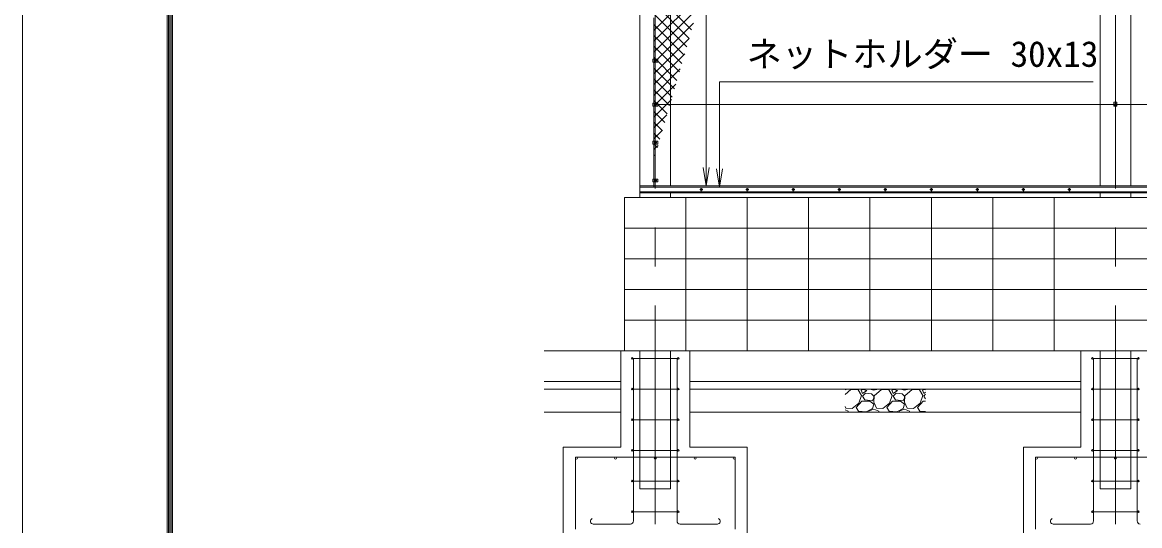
# Model space of a CAD drawing. Units: millimetres, scale not verified. Extents: x -14700 to 14700, y -10395 to 10395.
# Drawn here: x -14700 to -7414, y -5773 to -2491 of the extents above; entities that cross this region are included whole.
import ezdxf
from ezdxf.enums import TextEntityAlignment as Align

# ---------------------------------------------------------------- set-up
doc = ezdxf.new("R2010")
doc.units = ezdxf.units.MM
doc.header["$LTSCALE"] = 40
doc.linetypes.add('USER1', pattern=[50.8, 31.75, -6.35, 6.35, -6.35])
for name, color, linetype, lineweight in [('0-0_D-BMK', 2, 'USER1', 13), ('0-1_D-BGD', 7, 'Continuous', 18), ('0-3_D-DCR-HCH', 7, 'Continuous', 13), ('0-4_D-STR1', 1, 'Continuous', 18), ('0-5_D-STR3', 3, 'Continuous', 13), ('0-6_0', 7, 'Continuous', 18), ('0-8_D-STR2', 7, 'Continuous', 13), ('0-A_D-STR-TXT', 7, 'Continuous', 13), ('0-B_D-STR4', 7, 'Continuous', 18), ('0-C_D-TTL', 7, 'Continuous', 18)]:
    doc.layers.add(name, color=color, linetype=linetype, lineweight=lineweight)
doc.styles.add('ＭＳ ゴシック', font='')
doc.styles.get('ＭＳ ゴシック').set_extended_font_data('MS Gothic')

# ---------------------------------------------------------------- blocks, each defined once
blk = doc.blocks.new('_Open')
at = {"layer": '0-6_0'}
blk.add_line((-40, 6.67), (0, 0), dxfattribs=at)
blk.add_lwpolyline([(-40, -6.67), (0, 0), (-40, 0)], dxfattribs=at)

msp = doc.modelspace()

# ---------------------------------------------------------------- linework, layer by layer
at = {"layer": '0-0_D-BMK'}
for p, q in [((-10572.27, -5607.26), (-10572.27, 4576.52)), ((-7572.27, -5607.26), (-7572.27, 4576.52)), ((-10582.27, -2739.76), (-10562.27, -2739.76)), ((-10582.27, -3027.26), (-10562.27, -3027.26)), ((-7582.27, -3027.26), (-7562.27, -3027.26)), ((-10582.27, -3274.76), (-10562.27, -3274.76)), ((-10582.27, -3522.36), (-10562.27, -3522.36)), ((-10281.94, -3581.26), (-10262.6, -3581.26)), ((-10272.27, -3571.59), (-10272.27, -3590.93)), ((-9981.94, -3581.26), (-9962.6, -3581.26)), ((-9972.27, -3571.59), (-9972.27, -3590.93)), ((-9681.94, -3581.26), (-9662.6, -3581.26)), ((-9672.27, -3571.59), (-9672.27, -3590.93)), ((-9381.94, -3581.26), (-9362.6, -3581.26)), ((-9372.27, -3571.59), (-9372.27, -3590.93)), ((-9081.94, -3581.26), (-9062.6, -3581.26)), ((-9072.27, -3571.59), (-9072.27, -3590.93)), ((-8781.94, -3581.26), (-8762.6, -3581.26)), ((-8772.27, -3571.59), (-8772.27, -3590.93)), ((-8481.94, -3581.26), (-8462.6, -3581.26)), ((-8472.27, -3571.59), (-8472.27, -3590.93)), ((-8181.94, -3581.26), (-8162.6, -3581.26)), ((-8172.27, -3571.59), (-8172.27, -3590.93)), ((-7881.94, -3581.26), (-7862.6, -3581.26)), ((-7872.27, -3571.59), (-7872.27, -3590.93))]:
    msp.add_line(p, q, dxfattribs=at)
at = {"layer": '0-1_D-BGD'}
for p, q in [((-3822.27, -3632.26), (-10772.27, -3632.26)), ((-10772.27, -3632.26), (-10772.27, -4632.26)), ((-10372.27, -3632.26), (-10372.27, -4632.26)), ((-9972.27, -3632.26), (-9972.27, -4632.26)), ((-9572.27, -3632.26), (-9572.27, -4632.26)), ((-9172.27, -3632.26), (-9172.27, -4632.26)), ((-8772.27, -3632.26), (-8772.27, -4632.26)), ((-8372.27, -3632.26), (-8372.27, -4632.26)), ((-7972.27, -3632.26), (-7972.27, -4632.26)), ((-3822.27, -3832.26), (-10772.27, -3832.26)), ((-3822.27, -4032.26), (-10772.27, -4032.26)), ((-3822.27, -4232.26), (-10772.27, -4232.26)), ((-3822.27, -4432.26), (-10772.27, -4432.26)), ((-3822.27, -4632.26), (-11297.27, -4632.26)), ((-10797.27, -4832.26), (-11297.27, -4832.26)), ((-7797.27, -4832.26), (-10347.27, -4832.26)), ((-10797.27, -4882.26), (-11297.27, -4882.26)), ((-7797.27, -4882.26), (-10347.27, -4882.26)), ((-10797.27, -5032.26), (-11297.27, -5032.26)), ((-7797.27, -5032.26), (-10347.27, -5032.26))]:
    msp.add_line(p, q, dxfattribs=at)
at = {"layer": '0-3_D-DCR-HCH'}
for p, q in [((-9334.77, -4887.09), (-9318.35, -4882.26)), ((-9298.18, -4884.45), (-9334.77, -4917.85)), ((-9250.18, -4888.45), (-9298.18, -4884.45)), ((-9228.18, -4924.45), (-9250.18, -4888.45)), ((-9244.18, -4974.45), (-9228.18, -4924.45)), ((-9216.18, -4884.45), (-9230.18, -4890.45)), ((-9230.18, -4890.45), (-9222.18, -4910.45)), ((-9222.18, -4910.45), (-9192.18, -4892.45)), ((-9202.18, -4908.45), (-9222.18, -4928.45)), ((-9222.18, -4928.45), (-9206.18, -4952.45)), ((-9192.18, -4892.45), (-9216.18, -4884.45)), ((-9206.18, -4952.45), (-9156.18, -4958.45)), ((-9162.18, -4914.45), (-9202.18, -4908.45)), ((-9174.02, -4882.26), (-9146.18, -4890.45)), ((-9146.18, -4928.45), (-9162.18, -4914.45)), ((-9156.18, -4958.45), (-9146.18, -4940.45)), ((-9146.18, -4890.45), (-9118.35, -4882.26)), ((-9144.18, -4926.45), (-9146.18, -4968.45)), ((-9146.18, -4940.45), (-9146.18, -4928.45)), ((-9098.18, -4884.45), (-9144.18, -4926.45)), ((-9050.18, -4888.45), (-9098.18, -4884.45)), ((-9028.18, -4924.45), (-9050.18, -4888.45)), ((-9044.18, -4974.45), (-9028.18, -4924.45)), ((-9016.18, -4884.45), (-9030.18, -4890.45)), ((-9030.18, -4890.45), (-9022.18, -4910.45)), ((-9022.18, -4910.45), (-8992.18, -4892.45)), ((-9002.18, -4908.45), (-9022.18, -4928.45)), ((-9022.18, -4928.45), (-9006.18, -4952.45)), ((-8992.18, -4892.45), (-9016.18, -4884.45)), ((-9006.18, -4952.45), (-8956.18, -4958.45)), ((-8962.18, -4914.45), (-9002.18, -4908.45)), ((-8974.02, -4882.26), (-8946.18, -4890.45)), ((-8946.18, -4928.45), (-8962.18, -4914.45)), ((-8956.18, -4958.45), (-8946.18, -4940.45)), ((-8946.18, -4890.45), (-8918.35, -4882.26)), ((-8944.18, -4926.45), (-8946.18, -4968.45)), ((-8946.18, -4940.45), (-8946.18, -4928.45)), ((-8898.18, -4884.45), (-8944.18, -4926.45)), ((-8850.18, -4888.45), (-8898.18, -4884.45)), ((-8828.18, -4924.45), (-8850.18, -4888.45)), ((-8844.18, -4974.45), (-8828.18, -4924.45)), ((-8816.18, -4884.45), (-8830.18, -4890.45)), ((-8830.18, -4890.45), (-8822.18, -4910.45)), ((-8822.18, -4910.45), (-8809.77, -4903)), ((-8809.77, -4916.04), (-8822.18, -4928.45)), ((-8822.18, -4928.45), (-8809.77, -4947.07)), ((-8809.77, -4886.59), (-8816.18, -4884.45)), ((-9334.77, -4995.56), (-9330.18, -5006.45)), ((-9334.77, -5018.73), (-9314.18, -5026.45)), ((-9314.18, -5026.45), (-9311.5, -5032.26)), ((-9262.18, -5002.45), (-9226.18, -4962.45)), ((-9248.18, -5026.45), (-9262.18, -5002.45)), ((-9198.18, -5030.45), (-9248.18, -5026.45)), ((-9226.18, -4962.45), (-9174.18, -4962.45)), ((-9156.18, -5008.45), (-9198.18, -5030.45)), ((-9181.53, -5032.26), (-9178.18, -5024.45)), ((-9178.18, -5024.45), (-9146.18, -5014.45)), ((-9174.18, -4962.45), (-9148.18, -4980.45)), ((-9148.18, -4980.45), (-9156.18, -5008.45)), ((-9146.18, -4968.45), (-9130.18, -5006.45)), ((-9146.18, -5014.45), (-9114.18, -5026.45)), ((-9130.18, -5006.45), (-9088.18, -5008.45)), ((-9114.18, -5026.45), (-9111.5, -5032.26)), ((-9088.18, -5008.45), (-9044.18, -4974.45)), ((-9062.18, -5002.45), (-9026.18, -4962.45)), ((-9048.18, -5026.45), (-9062.18, -5002.45)), ((-8998.18, -5030.45), (-9048.18, -5026.45)), ((-9026.18, -4962.45), (-8974.18, -4962.45)), ((-8956.18, -5008.45), (-8998.18, -5030.45)), ((-8981.53, -5032.26), (-8978.18, -5024.45)), ((-8978.18, -5024.45), (-8946.18, -5014.45)), ((-8974.18, -4962.45), (-8948.18, -4980.45)), ((-8948.18, -4980.45), (-8956.18, -5008.45)), ((-8946.18, -4968.45), (-8930.18, -5006.45)), ((-8946.18, -5014.45), (-8914.18, -5026.45)), ((-8930.18, -5006.45), (-8888.18, -5008.45)), ((-8914.18, -5026.45), (-8911.5, -5032.26)), ((-8888.18, -5008.45), (-8844.18, -4974.45)), ((-8862.18, -5002.45), (-8826.18, -4962.45)), ((-8848.18, -5026.45), (-8862.18, -5002.45)), ((-8809.77, -5029.52), (-8848.18, -5026.45)), ((-8826.18, -4962.45), (-8809.77, -4962.45))]:
    msp.add_line(p, q, dxfattribs=at)
msp.add_lwpolyline([(-9330.18, -5006.45), (-9288.18, -5008.45), (-9244.18, -4974.45)], dxfattribs=at)
at = {"layer": '0-4_D-STR1'}
for p, q in [((-10672.27, 4536.17), (-10672.27, -3632.26)), ((-10472.27, -3557.26), (-10472.27, -1349.26)), ((-7672.27, -1349.26), (-7672.27, -3557.26)), ((-7472.27, -3557.26), (-7472.27, -1349.26)), ((-10672.27, -3557.26), (-4685, -3557.26)), ((-10672.27, -3598.26), (-4685, -3598.26)), ((-10672.27, -3602.26), (-4685, -3602.26)), ((-10472.27, -3632.26), (-10472.27, -3602.26)), ((-7672.27, -3602.26), (-7672.27, -3632.26)), ((-7472.27, -3632.26), (-7472.27, -3602.26)), ((-10647.27, -5532.26), (-10497.27, -5532.26)), ((-7647.27, -5532.26), (-7497.27, -5532.26))]:
    msp.add_line(p, q, dxfattribs=at)
for points in [[(-10672.27, -4632.26), (-10672.27, -5532.26), (-10472.27, -5532.26), (-10472.27, -4632.26)], [(-7672.27, -4632.26), (-7672.27, -5532.26), (-7472.27, -5532.26), (-7472.27, -4632.26)]]:
    msp.add_lwpolyline(points, dxfattribs=at)
at = {"layer": '0-5_D-STR3'}
for p, q in [((-10582.27, -2730.26), (-10582.27, -2461.76)), ((-10589.47, -2730.26), (-10555.07, -2730.26)), ((-10589.47, -2730.26), (-10589.47, -2749.26)), ((-10589.47, -2749.26), (-10555.07, -2749.26)), ((-10582.27, -3017.76), (-10582.27, -2749.26)), ((-10578.77, -2736.01), (-10572.27, -2732.26)), ((-10578.77, -2743.52), (-10578.77, -2736.01)), ((-10572.27, -2747.27), (-10578.77, -2743.52)), ((-10572.27, -2732.26), (-10565.77, -2736.01)), ((-10565.77, -2743.52), (-10572.27, -2747.27)), ((-10565.77, -2736.01), (-10565.77, -2743.52)), ((-10555.07, -2730.26), (-10555.07, -2749.26)), ((-10589.47, -3017.76), (-10555.07, -3017.76)), ((-10589.47, -3017.76), (-10589.47, -3036.76)), ((-10589.47, -3036.76), (-10555.07, -3036.76)), ((-10582.27, -3265.26), (-10582.27, -3036.76)), ((-10578.77, -3023.51), (-10572.27, -3019.76)), ((-10572.27, -3019.76), (-10565.77, -3023.51)), ((-10565.77, -3031.02), (-10572.27, -3034.77)), ((-10565.77, -3023.51), (-10565.77, -3031.02)), ((-10555.07, -3017.76), (-10555.07, -3036.76)), ((-10555.07, -3027.26), (-3822.27, -3027.26)), ((-7578.77, -3023.51), (-7572.27, -3019.76)), ((-7578.77, -3031.02), (-7578.77, -3023.51)), ((-7572.27, -3034.77), (-7578.77, -3031.02)), ((-7572.27, -3019.76), (-7565.77, -3023.51)), ((-7565.77, -3031.02), (-7572.27, -3034.77)), ((-7565.77, -3023.51), (-7565.77, -3031.02)), ((-10589.47, -3265.26), (-10555.07, -3265.26)), ((-10589.47, -3265.26), (-10589.47, -3284.26)), ((-10578.77, -3271.01), (-10572.27, -3267.26)), ((-10578.77, -3278.52), (-10578.77, -3271.01)), ((-10572.27, -3282.27), (-10578.77, -3278.52)), ((-10572.27, -3267.26), (-10565.77, -3271.01)), ((-10565.77, -3278.52), (-10572.27, -3282.27)), ((-10565.77, -3271.01), (-10565.77, -3278.52)), ((-10555.07, -3265.26), (-10555.07, -3284.26)), ((-10589.47, -3284.26), (-10555.07, -3284.26)), ((-10582.27, -3512.86), (-10582.27, -3284.26)), ((-4685, -3566.26), (-10672.27, -3566.26)), ((-10589.47, -3512.86), (-10555.07, -3512.86)), ((-10589.47, -3512.86), (-10589.47, -3531.86)), ((-10589.47, -3531.86), (-10555.07, -3531.86)), ((-10582.27, -3566.26), (-10582.27, -3531.86)), ((-10578.77, -3518.6), (-10572.27, -3514.85)), ((-10578.77, -3526.11), (-10578.77, -3518.6)), ((-10572.27, -3529.86), (-10578.77, -3526.11)), ((-10572.27, -3514.85), (-10565.77, -3518.6)), ((-10565.77, -3526.11), (-10572.27, -3529.86)), ((-10565.77, -3518.6), (-10565.77, -3526.11)), ((-10555.07, -3512.86), (-10555.07, -3531.86)), ((-4685, -3596.26), (-10672.27, -3596.26)), ((-10422.27, -4682.36), (-10722.27, -4682.36)), ((-10714.27, -5742.69), (-10714.27, -4682.36)), ((-10572.27, -4682.36), (-10572.27, -5762.69)), ((-10430.27, -5742.69), (-10430.27, -4682.36)), ((-7422.27, -4682.36), (-7722.27, -4682.36)), ((-7714.27, -5742.69), (-7714.27, -4682.36)), ((-7572.27, -4682.36), (-7572.27, -5762.69)), ((-7430.27, -5742.69), (-7430.27, -4682.36)), ((-10422.27, -4882.36), (-10722.27, -4882.36)), ((-7422.27, -4882.36), (-7722.27, -4882.36)), ((-10422.27, -5082.36), (-10722.27, -5082.36)), ((-7422.27, -5082.36), (-7722.27, -5082.36)), ((-10422.27, -5282.36), (-10722.27, -5282.36)), ((-7422.27, -5282.36), (-7722.27, -5282.36)), ((-10052.27, -5327.26), (-11092.27, -5327.26)), ((-11092.27, -5797.26), (-11092.27, -5327.26)), ((-10052.27, -5797.26), (-10052.27, -5327.26)), ((-7052.27, -5327.26), (-8092.27, -5327.26)), ((-8092.27, -5797.26), (-8092.27, -5327.26)), ((-10422.27, -5482.36), (-10722.27, -5482.36)), ((-7422.27, -5482.36), (-7722.27, -5482.36)), ((-10422.27, -5682.36), (-10722.27, -5682.36)), ((-7422.27, -5682.36), (-7722.27, -5682.36)), ((-10734.27, -5762.69), (-10977.28, -5762.69)), ((-10410.27, -5762.69), (-10167.26, -5762.69)), ((-7734.27, -5762.69), (-7977.28, -5762.69))]:
    msp.add_line(p, q, dxfattribs=at)
for points in [[(-10572.27, -3034.77), (-10578.77, -3031.02), (-10578.77, -3023.51)], [(-7562.77, -3011.26), (-7562.77, -3037.26), (-7581.77, -3037.26)], [(-7562.77, -3011.26), (-7581.77, -3011.26), (-7581.77, -3037.26)]]:
    msp.add_lwpolyline(points, dxfattribs=at)
for points in [[(-10272.27, -3575.51), (-10267.29, -3578.39), (-10267.29, -3584.14), (-10272.27, -3587.01), (-10277.25, -3584.14), (-10277.25, -3578.39)], [(-9972.27, -3575.51), (-9967.29, -3578.39), (-9967.29, -3584.14), (-9972.27, -3587.01), (-9977.25, -3584.14), (-9977.25, -3578.39)], [(-9672.27, -3575.51), (-9667.29, -3578.39), (-9667.29, -3584.14), (-9672.27, -3587.01), (-9677.25, -3584.14), (-9677.25, -3578.39)], [(-9372.27, -3575.51), (-9367.29, -3578.39), (-9367.29, -3584.14), (-9372.27, -3587.01), (-9377.25, -3584.14), (-9377.25, -3578.39)], [(-9072.27, -3575.51), (-9067.29, -3578.39), (-9067.29, -3584.14), (-9072.27, -3587.01), (-9077.25, -3584.14), (-9077.25, -3578.39)], [(-8772.27, -3575.51), (-8767.29, -3578.39), (-8767.29, -3584.14), (-8772.27, -3587.01), (-8777.25, -3584.14), (-8777.25, -3578.39)], [(-8472.27, -3575.51), (-8467.29, -3578.39), (-8467.29, -3584.14), (-8472.27, -3587.01), (-8477.25, -3584.14), (-8477.25, -3578.39)], [(-8172.27, -3575.51), (-8167.29, -3578.39), (-8167.29, -3584.14), (-8172.27, -3587.01), (-8177.25, -3584.14), (-8177.25, -3578.39)], [(-7872.27, -3575.51), (-7867.29, -3578.39), (-7867.29, -3584.14), (-7872.27, -3587.01), (-7877.25, -3584.14), (-7877.25, -3578.39)]]:
    msp.add_lwpolyline(points, close=True, dxfattribs=at)
for centre, radius in [((-10572.27, -2739.76), 6.25), ((-10572.27, -3027.26), 6.25), ((-7572.27, -3027.26), 6.25), ((-10572.27, -3274.76), 6.25), ((-10572.27, -3522.36), 6.25), ((-10272.27, -3581.26), 6.5), ((-10272.27, -3581.26), 4.98), ((-9972.27, -3581.26), 6.5), ((-9972.27, -3581.26), 4.98), ((-9672.27, -3581.26), 6.5), ((-9672.27, -3581.26), 4.98), ((-9372.27, -3581.26), 6.5), ((-9372.27, -3581.26), 4.98), ((-9072.27, -3581.26), 6.5), ((-9072.27, -3581.26), 4.98), ((-8772.27, -3581.26), 6.5), ((-8772.27, -3581.26), 4.98), ((-8472.27, -3581.26), 6.5), ((-8472.27, -3581.26), 4.98), ((-8172.27, -3581.26), 6.5), ((-8172.27, -3581.26), 4.98), ((-7872.27, -3581.26), 6.5), ((-7872.27, -3581.26), 4.98), ((-10722.27, -4682.36), 5), ((-10422.27, -4682.36), 5), ((-7722.27, -4682.36), 5), ((-7422.27, -4682.36), 5), ((-10722.27, -4882.36), 5), ((-10422.27, -4882.36), 5), ((-7722.27, -4882.36), 5), ((-7422.27, -4882.36), 5), ((-10722.27, -5082.36), 5), ((-10422.27, -5082.36), 5), ((-7722.27, -5082.36), 5), ((-7422.27, -5082.36), 5), ((-10722.27, -5282.36), 5), ((-10422.27, -5282.36), 5), ((-7722.27, -5282.36), 5), ((-7422.27, -5282.36), 5), ((-11085.77, -5333.76), 6.5), ((-10832.27, -5333.76), 6.5), ((-10572.27, -5333.76), 6.5), ((-10312.27, -5333.76), 6.5), ((-10058.77, -5333.76), 6.5), ((-8085.77, -5333.76), 6.5), ((-7832.27, -5333.76), 6.5), ((-7572.27, -5333.76), 6.5), ((-10722.27, -5482.36), 5), ((-10422.27, -5482.36), 5), ((-7722.27, -5482.36), 5), ((-7422.27, -5482.36), 5), ((-10722.27, -5682.36), 5), ((-10422.27, -5682.36), 5), ((-7722.27, -5682.36), 5), ((-7422.27, -5682.36), 5)]:
    msp.add_circle(centre, radius, dxfattribs=at)
for centre, radius, start, end in [((-10976.45, -5744.03), 18.68, 111.66589, 272.52545), ((-10734.27, -5742.69), 20, 270, 0), ((-10410.27, -5742.69), 20, 180, 270), ((-10168.08, -5744.03), 18.68, 267.47455, 68.33411), ((-7976.45, -5744.03), 18.68, 111.66589, 272.52545), ((-7734.27, -5742.69), 20, 270, 0), ((-7410.27, -5742.69), 20, 180, 270)]:
    msp.add_arc(centre, radius, start, end, dxfattribs=at)
at = {"layer": '0-8_D-STR2'}
for p, q in [((-10582.27, -2543.21), (-10236.06, -2196.99)), ((-10335.6, -2540.05), (-10582.27, -2293.39)), ((-10582.27, -2613.92), (-10264.96, -2296.61)), ((-10351.51, -2594.86), (-10582.27, -2364.1)), ((-10582.27, -2684.63), (-10293.87, -2396.23)), ((-10367.41, -2649.67), (-10582.27, -2434.81)), ((-10582.27, -2755.34), (-10322.77, -2495.84)), ((-10383.31, -2704.48), (-10582.27, -2505.52)), ((-10399.22, -2759.28), (-10582.27, -2576.23)), ((-10582.27, -2826.05), (-10351.68, -2595.46)), ((-10415.12, -2814.09), (-10582.27, -2646.94)), ((-10582.27, -2896.76), (-10380.59, -2695.08)), ((-10431.02, -2868.9), (-10582.27, -2717.65)), ((-10446.93, -2923.7), (-10582.27, -2788.36)), ((-10582.27, -2967.47), (-10409.49, -2794.69)), ((-10462.83, -2978.51), (-10582.27, -2859.08)), ((-10582.27, -3038.18), (-10438.4, -2894.31)), ((-10478.73, -3033.32), (-10582.27, -2929.79)), ((-10582.27, -3108.89), (-10467.3, -2993.93)), ((-10494.64, -3088.13), (-10582.27, -3000.5)), ((-10510.54, -3142.93), (-10582.27, -3071.21)), ((-10582.27, -3179.6), (-10496.21, -3093.54)), ((-10526.45, -3197.74), (-10582.27, -3141.92)), ((-10582.27, -3250.31), (-10525.12, -3193.16)), ((-10542.35, -3252.55), (-10582.27, -3212.63)), ((-10558.25, -3307.35), (-10582.27, -3283.34)), ((-10582.27, -3321.02), (-10554.02, -3292.78)), ((-10574.16, -3362.16), (-10582.27, -3354.05))]:
    msp.add_line(p, q, dxfattribs=at)
at = {"layer": '0-A_D-STR-TXT'}
for points in [[(-7798.53, -2277.49), (-10241.1, -2277.49), (-10241.1, -3555.26)], [(-7715.9, -2878.98), (-10153.15, -2878.98), (-10153.15, -3564.26)]]:
    msp.add_lwpolyline(points, dxfattribs=at)
at = {"layer": '0-B_D-STR4'}
for p, q in [((-10797.27, -5262.26), (-10797.27, -4632.26)), ((-10347.27, -5262.26), (-10347.27, -4632.26)), ((-7797.27, -5262.26), (-7797.27, -4632.26)), ((-11172.27, -5862.26), (-11172.27, -5262.26)), ((-10797.27, -5262.26), (-11172.27, -5262.26)), ((-10347.27, -5262.26), (-9972.27, -5262.26)), ((-9972.27, -5862.26), (-9972.27, -5262.26)), ((-8172.27, -5862.26), (-8172.27, -5262.26)), ((-7797.27, -5262.26), (-8172.27, -5262.26))]:
    msp.add_line(p, q, dxfattribs=at)
at = {"layer": '0-C_D-TTL', "color": 2}
msp.add_lwpolyline([(-14700, 10395), (14700, 10395), (14700, -10395), (-14700, -10395)], close=True, dxfattribs=at)
at = {"layer": '0-C_D-TTL'}
for points in [[(-13755, 9625), (13755, 9625), (13755, -9625), (-13755, -9625)], [(-13746.25, 9616.25), (13746.25, 9616.25), (13746.25, -9616.25), (-13746.25, -9616.25)], [(-13737.5, 9607.5), (13737.5, 9607.5), (13737.5, -9607.5), (-13737.5, -9607.5)], [(-13728.75, 9598.75), (13728.75, 9598.75), (13728.75, -9598.75), (-13728.75, -9598.75)], [(-13720, 9590), (13720, 9590), (13720, -9590), (-13720, -9590)]]:
    msp.add_lwpolyline(points, close=True, dxfattribs=at)

# ---------------------------------------------------------------- block references
at = {"layer": '0-A_D-STR-TXT', "xscale": 3, "yscale": 3, "rotation": 270}
for p in [(-10241.1, -3557.26), (-10153.15, -3566.26)]:
    msp.add_blockref('_Open', p, dxfattribs=at)

# ---------------------------------------------------------------- texts
at = {"layer": '0-A_D-STR-TXT', "style": 'ＭＳ ゴシック'}
msp.add_text('ネットホルダー 30x13', height=168.3, dxfattribs=at).set_placement((-9976.69, -2831.37), align=Align.BOTTOM_LEFT)

doc.saveas('drawing.dxf')
